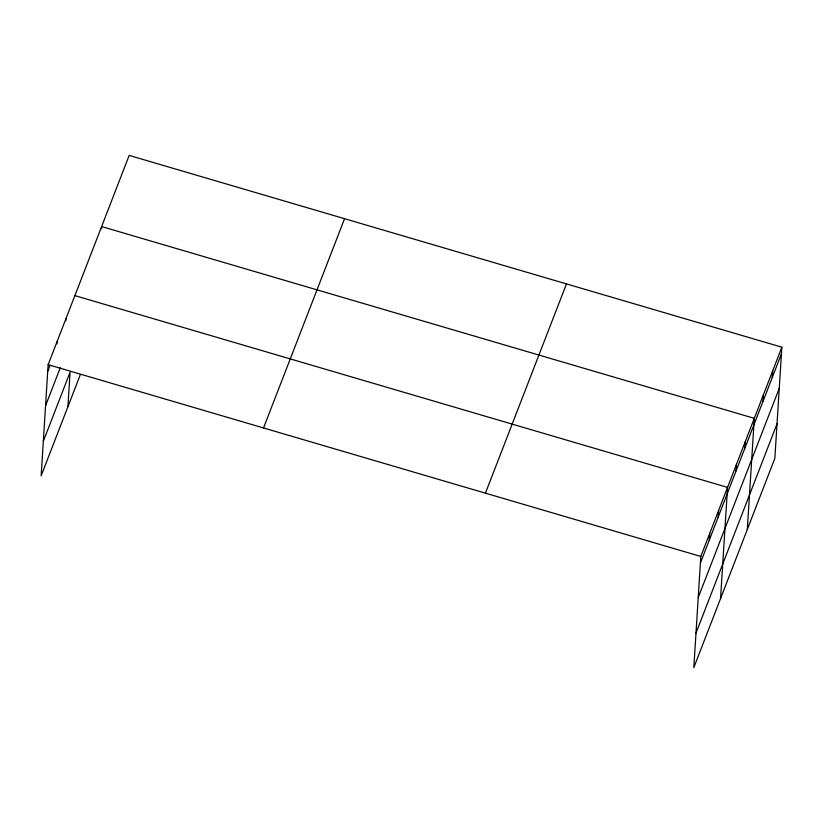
<?xml version="1.0" encoding="UTF-8"?>
<svg xmlns="http://www.w3.org/2000/svg" width="823" height="823" viewBox="0 0 823 823"><rect width="100%" height="100%" fill="white"/><g stroke="black" fill="none" stroke-linecap="round" stroke-linejoin="round"><path stroke-width="1.23" d="M781.85 347.193L700.805 556.451L693.82 667.587L774.855 458.329L781.85 347.193L129.18 155.413L48.145 364.671L41.15 475.807L80.376 374.527M56.921 343.849L57.054 341.658M65.83 320.826L65.974 318.635M67.898 406.747L70.068 372.253L43.321 441.303M101.496 228.753L101.63 226.562L754.3 418.341L747.305 529.477M709.313 540.022L709.724 533.438M718.222 516.998L718.633 510.414M720.557 598.527L727.553 487.401L74.883 295.622M736.05 470.962L736.462 464.378M744.969 447.949L745.381 441.365M763.065 401.213L763.477 394.629M772.252 377.5L772.663 370.906M47.724 371.255L49.956 365.505M45.553 405.76L60.264 367.778M263.525 427.96L344.559 218.702M485.426 493.162L566.471 283.904M700.394 563.035L781.439 353.777M698.223 597.539L779.268 388.281M695.991 633.082L777.025 423.824M48.145 364.671L700.805 556.451"/></g></svg>
